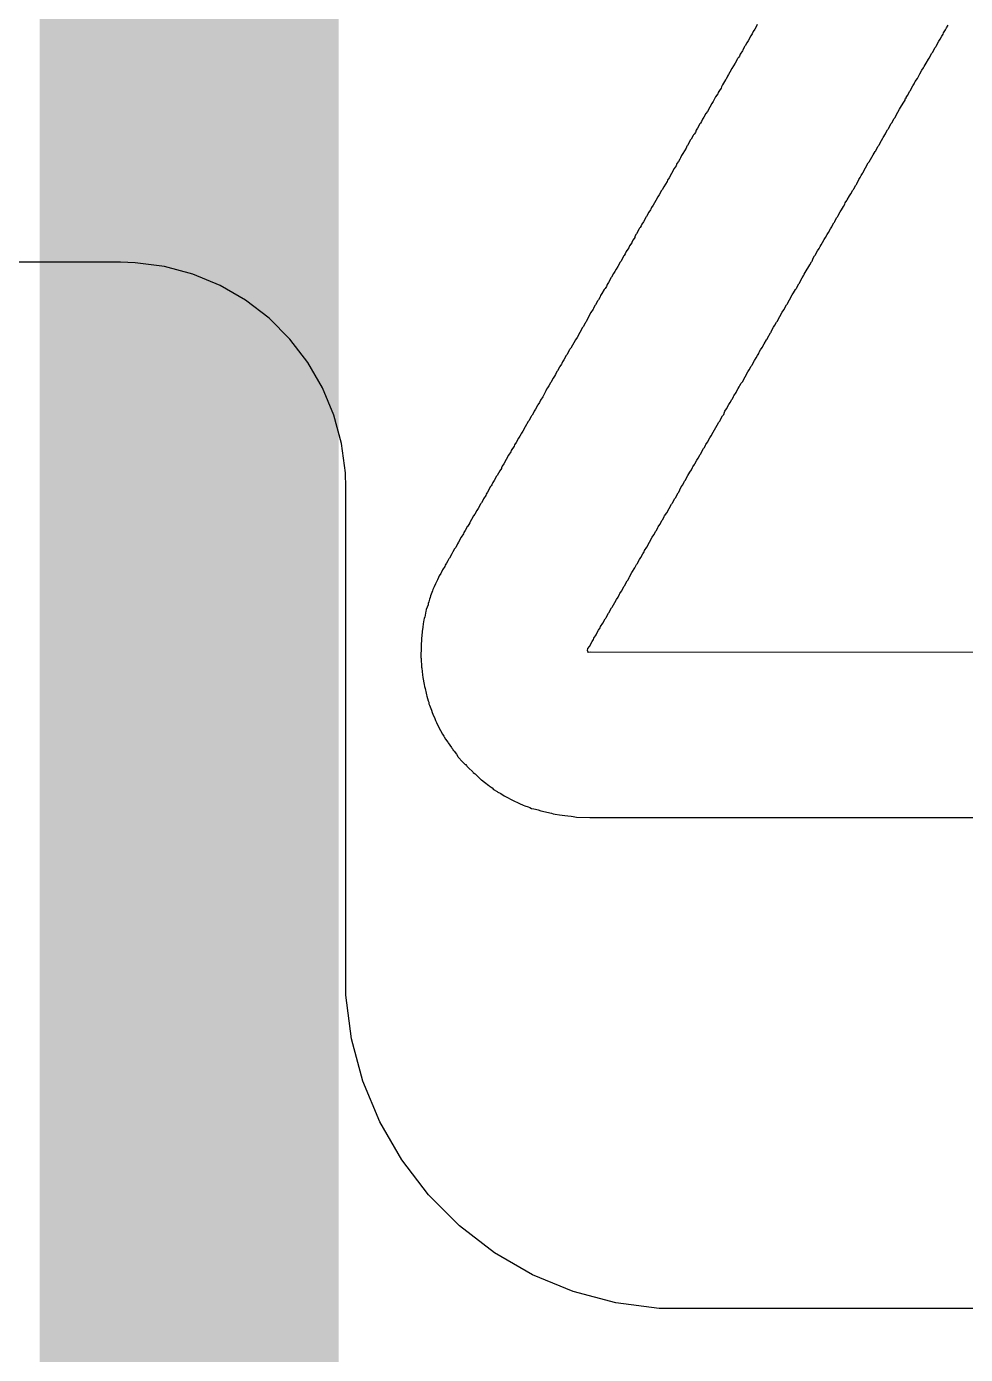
# Model space of a CAD drawing. Header units: inches. Extents: x 0 to 11.3, y 0 to 5.5.
# Drawn here: x 2.3422 to 2.4679, y 0.9539 to 1.1315 of the extents above; entities that cross this region are included whole.
import ezdxf

# ---------------------------------------------------------------- set-up
doc = ezdxf.new("R2010")
doc.units = ezdxf.units.IN
doc.header["$MEASUREMENT"] = 0
for name, color, linetype in [('Bottom Layer', 5, 'Continuous'), ('Bottom Overlay', 54, 'Continuous'), ('Top Layer', 1, 'Continuous')]:
    doc.layers.add(name, color=color, linetype=linetype)

msp = doc.modelspace()

# ---------------------------------------------------------------- linework, layer by layer
at = {"layer": 'Bottom Layer'}
msp.add_lwpolyline([(2.364, 0.67624, 0.04, 0.04, 0), (2.364, 1.33652, 0.04, 0.04, 0)], format="xyseb", dxfattribs=at)
at = {"layer": 'Bottom Overlay'}
for p, q in [((2.43998, 1.13179), (2.43985, 1.13148)), ((2.4653, 1.13135), (2.46552, 1.13174)), ((2.43909, 1.13024), (2.43896, 1.12993)), ((2.43916, 1.13031), (2.43909, 1.13024)), ((2.43934, 1.13057), (2.43916, 1.13031)), ((2.43945, 1.13086), (2.43934, 1.13057)), ((2.43967, 1.13117), (2.43945, 1.13086)), ((2.43985, 1.13148), (2.43967, 1.13117)), ((2.46446, 1.12984), (2.46468, 1.13024)), ((2.46468, 1.13024), (2.46486, 1.13051)), ((2.46486, 1.13051), (2.4649, 1.13068)), ((2.4649, 1.13068), (2.46519, 1.1311)), ((2.46519, 1.1311), (2.4653, 1.13135)), ((2.43803, 1.12829), (2.43772, 1.12785)), ((2.43807, 1.12838), (2.43803, 1.12829)), ((2.43825, 1.12878), (2.43807, 1.12838)), ((2.4383, 1.12887), (2.43825, 1.12878)), ((2.43838, 1.12896), (2.4383, 1.12887)), ((2.43861, 1.12935), (2.43838, 1.12896)), ((2.43878, 1.12962), (2.43861, 1.12935)), ((2.43896, 1.12993), (2.43878, 1.12962)), ((2.46344, 1.12807), (2.4638, 1.12873)), ((2.4638, 1.12873), (2.46388, 1.12882)), ((2.46388, 1.12882), (2.46393, 1.12891)), ((2.46393, 1.12891), (2.46428, 1.12958)), ((2.46428, 1.12958), (2.46446, 1.12984)), ((2.43706, 1.12665), (2.43683, 1.1263)), ((2.43737, 1.12723), (2.43706, 1.12665)), ((2.43741, 1.12732), (2.43737, 1.12723)), ((2.4375, 1.12741), (2.43741, 1.12732)), ((2.43761, 1.12756), (2.4375, 1.12741)), ((2.43772, 1.12785), (2.43761, 1.12756)), ((2.46233, 1.12621), (2.46262, 1.12663)), ((2.46262, 1.12663), (2.46289, 1.12716)), ((2.46289, 1.12716), (2.463, 1.12732)), ((2.463, 1.12732), (2.46335, 1.12798)), ((2.46335, 1.12798), (2.46344, 1.12807)), ((2.43604, 1.12488), (2.43582, 1.12448)), ((2.43613, 1.1251), (2.43604, 1.12488)), ((2.43635, 1.12541), (2.43613, 1.1251)), ((2.43661, 1.1259), (2.43635, 1.12541)), ((2.43683, 1.1263), (2.43661, 1.1259)), ((2.46143, 1.12459), (2.46176, 1.12519)), ((2.46176, 1.12519), (2.46202, 1.12568)), ((2.46202, 1.12568), (2.46225, 1.12599)), ((2.46225, 1.12599), (2.46233, 1.12621)), ((2.43493, 1.12298), (2.43475, 1.12271)), ((2.43515, 1.12329), (2.43493, 1.12298)), ((2.4352, 1.12347), (2.43515, 1.12329)), ((2.43537, 1.12373), (2.4352, 1.12347)), ((2.43573, 1.1244), (2.43537, 1.12373)), ((2.43582, 1.12448), (2.43573, 1.1244)), ((2.46012, 1.12231), (2.46043, 1.12289)), ((2.46043, 1.12289), (2.46052, 1.12298)), ((2.46052, 1.12298), (2.46061, 1.1232)), ((2.46061, 1.1232), (2.46083, 1.1236)), ((2.46083, 1.1236), (2.46101, 1.12386)), ((2.46101, 1.12386), (2.46109, 1.12409)), ((2.46109, 1.12409), (2.46114, 1.12417)), ((2.46114, 1.12417), (2.46143, 1.12459)), ((2.43391, 1.12125), (2.43365, 1.12077)), ((2.43409, 1.12152), (2.43391, 1.12125)), ((2.43442, 1.12212), (2.43409, 1.12152)), ((2.43471, 1.12254), (2.43442, 1.12212)), ((2.43475, 1.12271), (2.43471, 1.12254)), ((2.45932, 1.12094), (2.45959, 1.12143)), ((2.45959, 1.12143), (2.45977, 1.1217)), ((2.45977, 1.1217), (2.45981, 1.12187)), ((2.45981, 1.12187), (2.4599, 1.12196)), ((2.4599, 1.12196), (2.45994, 1.12205)), ((2.45994, 1.12205), (2.46012, 1.12231)), ((2.43285, 1.11939), (2.43267, 1.11913)), ((2.43312, 1.11988), (2.43285, 1.11939)), ((2.43334, 1.12019), (2.43312, 1.11988)), ((2.43365, 1.12077), (2.43334, 1.12019)), ((2.45831, 1.11922), (2.45839, 1.1193)), ((2.45839, 1.1193), (2.45879, 1.12006)), ((2.45879, 1.12006), (2.45901, 1.12046)), ((2.45901, 1.12046), (2.45932, 1.12094)), ((2.43183, 1.11767), (2.43172, 1.11738)), ((2.43201, 1.11793), (2.43183, 1.11767)), ((2.43232, 1.11851), (2.43201, 1.11793)), ((2.43241, 1.1186), (2.43232, 1.11851)), ((2.43256, 1.11884), (2.43241, 1.1186)), ((2.43267, 1.11913), (2.43256, 1.11884)), ((2.45724, 1.1174), (2.45742, 1.11771)), ((2.45742, 1.11771), (2.45751, 1.1178)), ((2.45751, 1.1178), (2.45755, 1.11789)), ((2.45755, 1.11789), (2.45791, 1.11855)), ((2.45791, 1.11855), (2.458, 1.11864)), ((2.458, 1.11864), (2.45831, 1.11922)), ((2.43108, 1.11638), (2.43068, 1.11563)), ((2.43117, 1.11647), (2.43108, 1.11638)), ((2.43143, 1.11696), (2.43117, 1.11647)), ((2.43148, 1.11705), (2.43143, 1.11696)), ((2.43157, 1.11714), (2.43148, 1.11705)), ((2.43172, 1.11738), (2.43157, 1.11714)), ((2.45631, 1.11572), (2.45662, 1.11629)), ((2.45662, 1.11629), (2.4568, 1.1166)), ((2.4568, 1.1166), (2.45684, 1.11669)), ((2.45684, 1.11669), (2.45715, 1.11718)), ((2.45715, 1.11718), (2.45724, 1.1174)), ((2.42971, 1.11399), (2.42962, 1.11377)), ((2.42988, 1.11426), (2.42971, 1.11399)), ((2.43006, 1.11457), (2.42988, 1.11426)), ((2.43026, 1.1149), (2.43006, 1.11457)), ((2.43048, 1.11525), (2.43026, 1.1149)), ((2.43059, 1.11554), (2.43048, 1.11525)), ((2.43068, 1.11563), (2.43059, 1.11554)), ((2.45499, 1.11342), (2.45534, 1.11408)), ((2.45534, 1.11408), (2.45552, 1.11435)), ((2.45552, 1.11435), (2.45578, 1.11483)), ((2.45578, 1.11483), (2.45587, 1.11492)), ((2.45587, 1.11492), (2.45596, 1.11514)), ((2.45596, 1.11514), (2.45618, 1.11554)), ((2.45618, 1.11554), (2.45627, 1.11563)), ((2.45627, 1.11563), (2.45631, 1.11572)), ((2.42887, 1.11253), (2.42851, 1.11187)), ((2.42915, 1.11291), (2.42887, 1.11253)), ((2.42926, 1.1132), (2.42915, 1.11291)), ((2.42944, 1.11346), (2.42926, 1.1132)), ((2.42962, 1.11377), (2.42944, 1.11346)), ((2.45414, 1.11196), (2.45485, 1.11328)), ((2.45485, 1.11328), (2.45499, 1.11342)), ((2.42794, 1.1108), (2.42749, 1.1101)), ((2.42798, 1.11098), (2.42794, 1.1108)), ((2.4282, 1.11129), (2.42798, 1.11098)), ((2.42851, 1.11187), (2.4282, 1.11129)), ((2.45317, 1.11032), (2.45326, 1.11041)), ((2.45326, 1.11041), (2.4533, 1.11049)), ((2.4533, 1.11049), (2.45361, 1.11107)), ((2.45361, 1.11107), (2.45379, 1.11134)), ((2.45379, 1.11134), (2.4539, 1.11162)), ((2.4539, 1.11162), (2.45408, 1.11189)), ((2.45408, 1.11189), (2.45414, 1.11196)), ((2.4267, 1.10877), (2.42643, 1.10828)), ((2.42687, 1.10903), (2.4267, 1.10877)), ((2.42718, 1.10961), (2.42687, 1.10903)), ((2.42727, 1.1097), (2.42718, 1.10961)), ((2.42749, 1.1101), (2.42727, 1.1097)), ((2.45202, 1.10833), (2.45233, 1.1089)), ((2.45233, 1.1089), (2.45251, 1.10917)), ((2.45251, 1.10917), (2.45277, 1.10965)), ((2.45277, 1.10965), (2.45286, 1.10974)), ((2.45286, 1.10974), (2.4529, 1.10983)), ((2.4529, 1.10983), (2.45317, 1.11032)), ((2.42572, 1.107), (2.4255, 1.10669)), ((2.42577, 1.10709), (2.42572, 1.107)), ((2.42586, 1.10731), (2.42577, 1.10709)), ((2.42608, 1.10762), (2.42586, 1.10731)), ((2.42643, 1.10828), (2.42608, 1.10762)), ((2.45109, 1.10673), (2.45127, 1.107)), ((2.45127, 1.107), (2.45153, 1.10748)), ((2.45153, 1.10748), (2.45171, 1.10775)), ((2.45171, 1.10775), (2.45175, 1.10793)), ((2.45175, 1.10793), (2.45198, 1.10824)), ((2.45198, 1.10824), (2.45202, 1.10833)), ((2.42457, 1.10509), (2.42448, 1.10487)), ((2.42479, 1.1054), (2.42457, 1.10509)), ((2.42497, 1.10571), (2.42479, 1.1054)), ((2.4251, 1.10602), (2.42497, 1.10571)), ((2.42519, 1.10611), (2.4251, 1.10602)), ((2.4255, 1.10669), (2.42519, 1.10611)), ((2.45007, 1.10496), (2.45025, 1.10527)), ((2.45025, 1.10527), (2.45034, 1.10536)), ((2.45034, 1.10536), (2.45038, 1.10545)), ((2.45038, 1.10545), (2.45047, 1.10567)), ((2.45047, 1.10567), (2.45065, 1.10598)), ((2.45065, 1.10598), (2.45074, 1.10607)), ((2.45074, 1.10607), (2.45078, 1.10616)), ((2.45078, 1.10616), (2.45109, 1.10673)), ((2.4236, 1.10332), (2.42338, 1.10301)), ((2.42364, 1.10341), (2.4236, 1.10332)), ((2.42377, 1.10372), (2.42364, 1.10341)), ((2.42386, 1.10381), (2.42377, 1.10372)), ((2.42422, 1.10447), (2.42386, 1.10381)), ((2.42426, 1.10456), (2.42422, 1.10447)), ((2.42435, 1.10465), (2.42426, 1.10456)), ((2.42448, 1.10487), (2.42435, 1.10465)), ((2.44896, 1.10306), (2.44914, 1.10332)), ((2.44914, 1.10332), (2.44936, 1.10372)), ((2.44936, 1.10372), (2.44954, 1.10399)), ((2.44954, 1.10399), (2.44981, 1.10447)), ((2.44981, 1.10447), (2.44998, 1.10474)), ((2.44998, 1.10474), (2.45007, 1.10496)), ((2.42267, 1.10173), (2.42245, 1.10142)), ((2.4228, 1.10195), (2.42267, 1.10173)), ((2.42291, 1.10219), (2.4228, 1.10195)), ((2.4232, 1.10261), (2.42291, 1.10219)), ((2.42324, 1.1027), (2.4232, 1.10261)), ((2.42338, 1.10301), (2.42324, 1.1027)), ((2.44808, 1.10151), (2.4483, 1.10182)), ((2.4483, 1.10182), (2.44841, 1.10211)), ((2.44841, 1.10211), (2.44857, 1.10235)), ((2.44857, 1.10235), (2.44874, 1.10266)), ((2.44874, 1.10266), (2.44896, 1.10306)), ((2.42165, 1.1), (2.42134, 1.09943)), ((2.42174, 1.10009), (2.42165, 1.1)), ((2.42196, 1.10049), (2.42174, 1.10009)), ((2.42209, 1.1008), (2.42196, 1.10049)), ((2.42218, 1.10089), (2.42209, 1.1008)), ((2.42234, 1.10113), (2.42218, 1.10089)), ((2.42245, 1.10142), (2.42234, 1.10113)), ((2.44702, 1.09965), (2.44724, 1.10005)), ((2.44724, 1.10005), (2.44733, 1.10014)), ((2.44733, 1.10014), (2.4475, 1.10053)), ((2.4475, 1.10053), (2.44768, 1.10084)), ((2.44768, 1.10084), (2.44781, 1.10098)), ((2.44781, 1.10098), (2.4479, 1.1012)), ((2.4479, 1.1012), (2.44808, 1.10151)), ((2.4205, 1.09801), (2.42041, 1.09792)), ((2.42076, 1.0985), (2.4205, 1.09801)), ((2.42094, 1.09876), (2.42076, 1.0985)), ((2.42112, 1.09907), (2.42094, 1.09876)), ((2.42134, 1.09943), (2.42112, 1.09907)), ((2.446, 1.09792), (2.44622, 1.09828)), ((2.44622, 1.09828), (2.44626, 1.09841)), ((2.44626, 1.09841), (2.44655, 1.09883)), ((2.44655, 1.09883), (2.44688, 1.09943)), ((2.44688, 1.09943), (2.44702, 1.09965)), ((2.41952, 1.09637), (2.41921, 1.0958)), ((2.41964, 1.09648), (2.41952, 1.09637)), ((2.41981, 1.09675), (2.41964, 1.09648)), ((2.41992, 1.09704), (2.41981, 1.09675)), ((2.4201, 1.0973), (2.41992, 1.09704)), ((2.42028, 1.09761), (2.4201, 1.0973)), ((2.42041, 1.09792), (2.42028, 1.09761)), ((2.44485, 1.09589), (2.44511, 1.09637)), ((2.44511, 1.09637), (2.4452, 1.09646)), ((2.4452, 1.09646), (2.44525, 1.09655)), ((2.44525, 1.09655), (2.44556, 1.09712)), ((2.44556, 1.09712), (2.44564, 1.09721)), ((2.44564, 1.09721), (2.44578, 1.09752)), ((2.44578, 1.09752), (2.446, 1.09792)), ((2.41864, 1.09478), (2.41837, 1.09429)), ((2.41868, 1.09487), (2.41864, 1.09478)), ((2.41877, 1.09496), (2.41868, 1.09487)), ((2.41899, 1.09535), (2.41877, 1.09496)), ((2.41904, 1.09553), (2.41899, 1.09535)), ((2.41921, 1.0958), (2.41904, 1.09553)), ((2.44401, 1.09438), (2.44432, 1.09496)), ((2.44432, 1.09496), (2.44467, 1.09562)), ((2.44467, 1.09562), (2.44485, 1.09589)), ((2.41744, 1.0927), (2.41709, 1.09203)), ((2.41775, 1.09327), (2.41744, 1.0927)), ((2.41806, 1.09372), (2.41775, 1.09327)), ((2.41811, 1.0938), (2.41806, 1.09372)), ((2.41829, 1.0942), (2.41811, 1.0938)), ((2.41837, 1.09429), (2.41829, 1.0942)), ((2.44268, 1.09208), (2.44303, 1.09274)), ((2.44303, 1.09274), (2.44334, 1.09332)), ((2.44334, 1.09332), (2.44356, 1.09363)), ((2.44356, 1.09363), (2.44392, 1.09429)), ((2.44392, 1.09429), (2.44401, 1.09438)), ((2.4166, 1.09128), (2.41589, 1.08995)), ((2.41669, 1.09137), (2.4166, 1.09128)), ((2.41696, 1.09186), (2.41669, 1.09137)), ((2.417, 1.09195), (2.41696, 1.09186)), ((2.41709, 1.09203), (2.417, 1.09195)), ((2.44188, 1.09075), (2.44219, 1.09133)), ((2.44219, 1.09133), (2.44237, 1.09159)), ((2.44237, 1.09159), (2.44259, 1.09199)), ((2.44259, 1.09199), (2.44268, 1.09208)), ((2.41567, 1.08964), (2.41505, 1.08849)), ((2.41589, 1.08995), (2.41567, 1.08964)), ((2.44091, 1.08907), (2.44122, 1.08964)), ((2.44122, 1.08964), (2.44131, 1.08973)), ((2.44131, 1.08973), (2.44135, 1.08982)), ((2.44135, 1.08982), (2.44175, 1.09057)), ((2.44175, 1.09057), (2.44184, 1.09066)), ((2.44184, 1.09066), (2.44188, 1.09075)), ((2.41443, 1.08752), (2.41412, 1.08694)), ((2.41452, 1.08761), (2.41443, 1.08752)), ((2.41488, 1.08827), (2.41452, 1.08761)), ((2.41492, 1.08836), (2.41488, 1.08827)), ((2.41505, 1.08849), (2.41492, 1.08836)), ((2.43985, 1.08721), (2.44002, 1.08752)), ((2.44002, 1.08752), (2.4402, 1.08778)), ((2.4402, 1.08778), (2.44024, 1.08796)), ((2.44024, 1.08796), (2.44042, 1.08827)), ((2.44042, 1.08827), (2.44064, 1.08858)), ((2.44064, 1.08858), (2.44091, 1.08907)), ((2.41355, 1.08597), (2.41328, 1.08548)), ((2.41359, 1.08606), (2.41355, 1.08597)), ((2.41381, 1.08637), (2.41359, 1.08606)), ((2.41386, 1.08646), (2.41381, 1.08637)), ((2.41395, 1.08668), (2.41386, 1.08646)), ((2.41412, 1.08694), (2.41395, 1.08668)), ((2.43874, 1.08535), (2.43892, 1.08561)), ((2.43892, 1.08561), (2.43918, 1.0861)), ((2.43918, 1.0861), (2.43927, 1.08619)), ((2.43927, 1.08619), (2.43931, 1.08628)), ((2.43931, 1.08628), (2.43962, 1.08685)), ((2.43962, 1.08685), (2.43985, 1.08721)), ((2.41231, 1.08384), (2.41218, 1.08353)), ((2.4124, 1.08393), (2.41231, 1.08384)), ((2.41271, 1.08451), (2.4124, 1.08393)), ((2.41288, 1.08477), (2.41271, 1.08451)), ((2.41302, 1.08499), (2.41288, 1.08477)), ((2.41319, 1.08539), (2.41302, 1.08499)), ((2.41328, 1.08548), (2.41319, 1.08539)), ((2.43768, 1.08353), (2.43785, 1.08384)), ((2.43785, 1.08384), (2.43803, 1.08402)), ((2.43803, 1.08402), (2.43874, 1.08535)), ((2.41129, 1.08198), (2.411, 1.08156)), ((2.41173, 1.08278), (2.41129, 1.08198)), ((2.41182, 1.083), (2.41173, 1.08278)), ((2.41193, 1.0832), (2.41182, 1.083)), ((2.41213, 1.08345), (2.41193, 1.0832)), ((2.41218, 1.08353), (2.41213, 1.08345)), ((2.4367, 1.08172), (2.43683, 1.08203)), ((2.43683, 1.08203), (2.43688, 1.08212)), ((2.43688, 1.08212), (2.43719, 1.08256)), ((2.43719, 1.08256), (2.43728, 1.08278)), ((2.43728, 1.08278), (2.43745, 1.08309)), ((2.43745, 1.08309), (2.43759, 1.08331)), ((2.43759, 1.08331), (2.43768, 1.08353)), ((2.41032, 1.08035), (2.41014, 1.08008)), ((2.41058, 1.08083), (2.41032, 1.08035)), ((2.41063, 1.08092), (2.41058, 1.08083)), ((2.41085, 1.08123), (2.41063, 1.08092)), ((2.411, 1.08156), (2.41085, 1.08123)), ((2.43568, 1.08008), (2.4359, 1.08039)), ((2.4359, 1.08039), (2.43621, 1.08097)), ((2.43621, 1.08097), (2.43639, 1.08123)), ((2.43639, 1.08123), (2.43661, 1.08163)), ((2.43661, 1.08163), (2.4367, 1.08172)), ((2.40934, 1.07871), (2.40894, 1.07796)), ((2.40943, 1.0788), (2.40934, 1.07871)), ((2.40974, 1.07937), (2.40943, 1.0788)), ((2.40979, 1.07946), (2.40974, 1.07937)), ((2.40987, 1.07955), (2.40979, 1.07946)), ((2.41005, 1.07986), (2.40987, 1.07955)), ((2.41014, 1.08008), (2.41005, 1.07986)), ((2.43462, 1.07822), (2.43484, 1.07862)), ((2.43484, 1.07862), (2.43498, 1.07875)), ((2.43498, 1.07875), (2.43502, 1.07884)), ((2.43502, 1.07884), (2.43515, 1.07915)), ((2.43515, 1.07915), (2.43533, 1.07946)), ((2.43533, 1.07946), (2.43551, 1.07964)), ((2.43551, 1.07964), (2.43562, 1.07993)), ((2.43562, 1.07993), (2.43568, 1.08008)), ((2.40824, 1.07672), (2.40806, 1.07645)), ((2.40841, 1.07703), (2.40824, 1.07672)), ((2.40846, 1.07711), (2.40841, 1.07703)), ((2.40863, 1.07738), (2.40846, 1.07711)), ((2.40894, 1.07796), (2.40863, 1.07738)), ((2.43365, 1.07649), (2.43382, 1.07676)), ((2.43382, 1.07676), (2.43409, 1.07725)), ((2.43409, 1.07725), (2.43427, 1.07756)), ((2.43427, 1.07756), (2.43462, 1.07822)), ((2.40748, 1.07539), (2.40708, 1.07481)), ((2.40753, 1.07556), (2.40748, 1.07539)), ((2.40775, 1.07587), (2.40753, 1.07556)), ((2.40806, 1.07645), (2.40775, 1.07587)), ((2.43254, 1.07459), (2.43281, 1.07508)), ((2.43281, 1.07508), (2.43294, 1.07521)), ((2.43294, 1.07521), (2.43307, 1.07552)), ((2.43307, 1.07552), (2.43312, 1.07561)), ((2.43312, 1.07561), (2.43334, 1.07592)), ((2.43334, 1.07592), (2.43365, 1.07649)), ((2.40673, 1.07419), (2.40611, 1.07304)), ((2.40704, 1.07464), (2.40673, 1.07419)), ((2.40708, 1.07481), (2.40704, 1.07464)), ((2.43165, 1.07304), (2.43192, 1.07353)), ((2.43192, 1.07353), (2.4321, 1.07379)), ((2.4321, 1.07379), (2.43236, 1.07428)), ((2.43236, 1.07428), (2.43245, 1.07437)), ((2.43245, 1.07437), (2.43254, 1.07459)), ((2.40509, 1.07136), (2.40478, 1.07078)), ((2.40518, 1.07145), (2.40509, 1.07136)), ((2.40554, 1.07211), (2.40518, 1.07145)), ((2.40576, 1.07242), (2.40554, 1.07211)), ((2.4058, 1.07251), (2.40576, 1.07242)), ((2.40589, 1.07273), (2.4058, 1.07251)), ((2.40611, 1.07304), (2.40589, 1.07273)), ((2.43037, 1.07078), (2.43073, 1.07145)), ((2.43073, 1.07145), (2.43099, 1.07193)), ((2.43099, 1.07193), (2.43121, 1.07224)), ((2.43121, 1.07224), (2.43134, 1.07255)), ((2.43134, 1.07255), (2.43139, 1.07264)), ((2.43139, 1.07264), (2.43161, 1.07295)), ((2.43161, 1.07295), (2.43165, 1.07304)), ((2.40412, 1.06963), (2.4039, 1.06923)), ((2.40425, 1.06994), (2.40412, 1.06963)), ((2.40438, 1.07008), (2.40425, 1.06994)), ((2.40449, 1.07023), (2.40438, 1.07008)), ((2.40461, 1.07052), (2.40449, 1.07023)), ((2.40478, 1.07078), (2.40461, 1.07052)), ((2.42949, 1.06923), (2.42962, 1.06954)), ((2.42962, 1.06954), (2.42984, 1.06994)), ((2.42984, 1.06994), (2.43002, 1.07021)), ((2.43002, 1.07021), (2.43028, 1.0707)), ((2.43028, 1.0707), (2.43037, 1.07078)), ((2.4031, 1.06782), (2.40301, 1.06773)), ((2.40328, 1.06813), (2.4031, 1.06782)), ((2.40337, 1.06835), (2.40328, 1.06813)), ((2.40368, 1.06879), (2.40337, 1.06835)), ((2.40372, 1.06897), (2.40368, 1.06879)), ((2.4039, 1.06923), (2.40372, 1.06897)), ((2.4286, 1.06773), (2.42864, 1.06782)), ((2.42864, 1.06782), (2.42895, 1.06839)), ((2.42895, 1.06839), (2.42904, 1.06848)), ((2.42904, 1.06848), (2.4294, 1.06915)), ((2.4294, 1.06915), (2.42949, 1.06923)), ((2.40204, 1.06605), (2.40177, 1.06556)), ((2.40221, 1.06631), (2.40204, 1.06605)), ((2.40248, 1.0668), (2.40221, 1.06631)), ((2.40266, 1.06706), (2.40248, 1.0668)), ((2.40297, 1.06764), (2.40266, 1.06706)), ((2.40301, 1.06773), (2.40297, 1.06764)), ((2.42754, 1.06596), (2.42758, 1.06605)), ((2.42758, 1.06605), (2.42789, 1.06649)), ((2.42789, 1.06649), (2.42851, 1.06764)), ((2.42851, 1.06764), (2.4286, 1.06773)), ((2.40111, 1.06441), (2.40093, 1.0641)), ((2.4012, 1.06463), (2.40111, 1.06441)), ((2.40126, 1.0647), (2.4012, 1.06463)), ((2.40155, 1.06512), (2.40126, 1.0647)), ((2.40159, 1.06529), (2.40155, 1.06512)), ((2.40177, 1.06556), (2.40159, 1.06529)), ((2.42652, 1.0641), (2.4267, 1.0645)), ((2.4267, 1.0645), (2.42674, 1.06459)), ((2.42674, 1.06459), (2.42696, 1.0649)), ((2.42696, 1.0649), (2.42727, 1.06547)), ((2.42727, 1.06547), (2.42736, 1.06556)), ((2.42736, 1.06556), (2.42754, 1.06596)), ((2.40005, 1.06255), (2.39991, 1.06233)), ((2.4004, 1.06321), (2.40005, 1.06255)), ((2.40071, 1.06366), (2.4004, 1.06321)), ((2.40075, 1.06383), (2.40071, 1.06366)), ((2.40093, 1.0641), (2.40075, 1.06383)), ((2.42521, 1.06186), (2.42559, 1.06255)), ((2.42559, 1.06255), (2.42594, 1.06321)), ((2.42594, 1.06321), (2.42617, 1.06352)), ((2.42617, 1.06352), (2.42643, 1.06401)), ((2.42643, 1.06401), (2.42652, 1.0641)), ((2.39912, 1.061), (2.39881, 1.06042)), ((2.39929, 1.06127), (2.39912, 1.061)), ((2.39951, 1.06166), (2.39929, 1.06127)), ((2.39956, 1.06175), (2.39951, 1.06166)), ((2.39965, 1.06184), (2.39956, 1.06175)), ((2.39991, 1.06233), (2.39965, 1.06184)), ((2.42444, 1.06051), (2.4247, 1.061)), ((2.4247, 1.061), (2.42488, 1.06127)), ((2.42488, 1.06127), (2.42493, 1.06144)), ((2.42493, 1.06144), (2.42521, 1.06186)), ((2.39819, 1.05927), (2.39788, 1.05883)), ((2.39823, 1.05945), (2.39819, 1.05927)), ((2.39841, 1.05972), (2.39823, 1.05945)), ((2.39858, 1.06003), (2.39841, 1.05972)), ((2.39872, 1.06034), (2.39858, 1.06003)), ((2.39881, 1.06042), (2.39872, 1.06034)), ((2.42324, 1.05848), (2.4236, 1.0591)), ((2.4236, 1.0591), (2.42386, 1.05958)), ((2.42386, 1.05958), (2.42395, 1.05967)), ((2.42395, 1.05967), (2.42426, 1.06025)), ((2.42426, 1.06025), (2.42444, 1.06051)), ((2.39723, 1.05752), (2.39695, 1.05697)), ((2.39735, 1.05781), (2.39723, 1.05752)), ((2.39743, 1.05803), (2.39735, 1.05781)), ((2.39765, 1.05834), (2.39743, 1.05803)), ((2.3977, 1.05843), (2.39765, 1.05834)), ((2.39788, 1.05883), (2.3977, 1.05843)), ((2.4224, 1.05706), (2.42258, 1.05737)), ((2.42258, 1.05737), (2.42271, 1.0575)), ((2.42271, 1.0575), (2.42285, 1.05781)), ((2.42285, 1.05781), (2.42289, 1.0579)), ((2.42289, 1.0579), (2.42324, 1.05848)), ((2.3963, 1.05536), (2.39624, 1.05516)), ((2.39655, 1.05604), (2.3963, 1.05536)), ((2.39659, 1.05622), (2.39655, 1.05604)), ((2.39679, 1.05655), (2.39659, 1.05622)), ((2.39695, 1.05697), (2.39679, 1.05655)), ((2.42138, 1.0552), (2.42156, 1.0556)), ((2.42156, 1.0556), (2.42161, 1.05569)), ((2.42161, 1.05569), (2.42183, 1.056)), ((2.42183, 1.056), (2.42218, 1.05666)), ((2.42218, 1.05666), (2.42227, 1.05675)), ((2.42227, 1.05675), (2.4224, 1.05706)), ((2.39571, 1.05356), (2.39566, 1.05325)), ((2.39595, 1.05416), (2.39571, 1.05356)), ((2.39599, 1.05434), (2.39595, 1.05416)), ((2.39604, 1.05456), (2.39599, 1.05434)), ((2.39613, 1.05491), (2.39604, 1.05456)), ((2.39622, 1.05513), (2.39613, 1.05491)), ((2.39624, 1.05516), (2.39622, 1.05513)), ((2.42032, 1.05343), (2.4205, 1.05374)), ((2.4205, 1.05374), (2.42059, 1.05383)), ((2.42059, 1.05383), (2.42094, 1.05449)), ((2.42094, 1.05449), (2.42116, 1.05489)), ((2.42116, 1.05489), (2.42138, 1.0552)), ((2.3954, 1.05215), (2.39531, 1.05161)), ((2.39544, 1.05232), (2.3954, 1.05215)), ((2.39551, 1.05257), (2.39544, 1.05232)), ((2.39555, 1.05274), (2.39551, 1.05257)), ((2.39562, 1.05308), (2.39555, 1.05274)), ((2.39566, 1.05325), (2.39562, 1.05308)), ((2.41935, 1.0517), (2.41966, 1.05228)), ((2.41966, 1.05228), (2.41975, 1.05237)), ((2.41975, 1.05237), (2.41979, 1.05246)), ((2.41979, 1.05246), (2.4201, 1.05303)), ((2.4201, 1.05303), (2.42019, 1.05312)), ((2.42019, 1.05312), (2.42032, 1.05343)), ((2.39513, 1.05002), (2.39509, 1.04971)), ((2.39518, 1.0506), (2.39513, 1.05002)), ((2.39524, 1.05119), (2.39518, 1.0506)), ((2.39531, 1.05161), (2.39524, 1.05119)), ((2.41815, 1.04971), (2.41844, 1.05013)), ((2.41844, 1.05013), (2.41855, 1.05037)), ((2.41855, 1.05037), (2.41877, 1.05077)), ((2.41877, 1.05077), (2.41899, 1.05108)), ((2.41899, 1.05108), (2.41904, 1.05126)), ((2.41904, 1.05126), (2.41935, 1.0517)), ((2.39502, 1.04858), (2.395, 1.0471)), ((2.39509, 1.04971), (2.39502, 1.04858)), ((2.41727, 1.04807), (2.41733, 1.04832)), ((2.41733, 1.04832), (2.41755, 1.04858)), ((2.41755, 1.04858), (2.41762, 1.04865)), ((2.41762, 1.04865), (2.41771, 1.04887)), ((2.41771, 1.04887), (2.41793, 1.04927)), ((2.41793, 1.04927), (2.41811, 1.04953)), ((2.41811, 1.04953), (2.41815, 1.04971)), ((2.395, 1.0471), (2.39504, 1.04697)), ((2.39504, 1.04697), (2.39509, 1.04581)), ((2.41731, 1.0479), (2.41727, 1.04807)), ((2.41742, 1.04778), (2.41731, 1.0479)), ((2.41775, 1.04781), (2.41742, 1.04778)), ((2.49153, 1.04778), (2.41775, 1.04781)), ((2.39509, 1.04581), (2.39513, 1.04568)), ((2.39513, 1.04568), (2.3952, 1.04482)), ((2.3952, 1.04482), (2.39524, 1.04442)), ((2.39524, 1.04442), (2.39529, 1.0442)), ((2.39529, 1.0442), (2.39537, 1.04371)), ((2.39537, 1.04371), (2.39542, 1.04349)), ((2.39542, 1.04349), (2.39549, 1.04325)), ((2.39549, 1.04325), (2.39555, 1.04296)), ((2.39555, 1.04296), (2.3956, 1.04274)), ((2.3956, 1.04274), (2.39564, 1.04256)), ((2.39564, 1.04256), (2.39573, 1.04212)), ((2.39573, 1.04212), (2.39577, 1.04194)), ((2.39577, 1.04194), (2.39599, 1.04132)), ((2.39599, 1.04132), (2.39604, 1.04114)), ((2.39604, 1.04114), (2.39608, 1.04092)), ((2.39608, 1.04092), (2.39613, 1.04075)), ((2.39613, 1.04075), (2.39622, 1.04052)), ((2.39622, 1.04052), (2.39642, 1.04006)), ((2.39642, 1.04006), (2.3965, 1.03975)), ((2.3965, 1.03975), (2.39659, 1.03953)), ((2.39659, 1.03953), (2.39686, 1.03895)), ((2.39686, 1.03895), (2.39697, 1.03867)), ((2.39697, 1.03867), (2.3971, 1.0384)), ((2.3971, 1.0384), (2.39743, 1.03767)), ((2.39743, 1.03767), (2.39761, 1.03736)), ((2.39761, 1.03736), (2.39788, 1.03687)), ((2.39788, 1.03687), (2.39805, 1.03661)), ((2.39805, 1.03661), (2.3981, 1.03652)), ((2.3981, 1.03652), (2.39827, 1.03621)), ((2.39827, 1.03621), (2.39858, 1.03577)), ((2.39858, 1.03577), (2.39863, 1.03568)), ((2.39863, 1.03568), (2.39907, 1.03506)), ((2.39907, 1.03506), (2.39912, 1.03497)), ((2.39912, 1.03497), (2.39925, 1.03484)), ((2.39925, 1.03484), (2.39929, 1.03475)), ((2.39929, 1.03475), (2.39938, 1.03466)), ((2.39938, 1.03466), (2.39943, 1.03457)), ((2.39943, 1.03457), (2.39974, 1.03417)), ((2.39974, 1.03417), (2.39996, 1.03386)), ((2.39996, 1.03386), (2.4, 1.03377)), ((2.4, 1.03377), (2.40027, 1.03351)), ((2.40027, 1.03351), (2.40031, 1.03342)), ((2.40031, 1.03342), (2.40091, 1.03282)), ((2.40091, 1.03282), (2.401, 1.03278)), ((2.401, 1.03278), (2.40111, 1.03267)), ((2.40111, 1.03267), (2.40115, 1.03258)), ((2.40115, 1.03258), (2.40131, 1.03238)), ((2.40131, 1.03238), (2.4014, 1.03233)), ((2.4014, 1.03233), (2.40188, 1.03185)), ((2.40188, 1.03185), (2.40195, 1.03183)), ((2.40195, 1.03183), (2.40199, 1.03174)), ((2.40199, 1.03174), (2.40215, 1.03158)), ((2.40215, 1.03158), (2.40224, 1.03154)), ((2.40224, 1.03154), (2.40264, 1.03114)), ((2.40264, 1.03114), (2.40272, 1.03109)), ((2.40272, 1.03109), (2.40303, 1.03079)), ((2.40303, 1.03079), (2.40312, 1.03074)), ((2.40312, 1.03074), (2.40352, 1.03043)), ((2.40352, 1.03043), (2.40407, 1.03001)), ((2.40407, 1.03001), (2.40418, 1.0299)), ((2.40418, 1.0299), (2.40427, 1.02986)), ((2.40427, 1.02986), (2.40452, 1.02966)), ((2.40452, 1.02966), (2.40472, 1.02946)), ((2.40472, 1.02946), (2.4052, 1.02919)), ((2.4052, 1.02919), (2.40529, 1.0291)), ((2.40529, 1.0291), (2.4056, 1.02897)), ((2.4056, 1.02897), (2.40569, 1.02893)), ((2.40569, 1.02893), (2.40613, 1.02862)), ((2.40613, 1.02862), (2.40751, 1.02791)), ((2.40751, 1.02791), (2.4079, 1.02773)), ((2.4079, 1.02773), (2.40821, 1.0276)), ((2.40821, 1.0276), (2.4087, 1.02738)), ((2.4087, 1.02738), (2.40892, 1.02729)), ((2.40892, 1.02729), (2.40934, 1.02713)), ((2.40934, 1.02713), (2.40956, 1.02704)), ((2.40956, 1.02704), (2.40981, 1.02693)), ((2.40981, 1.02693), (2.4101, 1.02687)), ((2.4101, 1.02687), (2.41032, 1.02682)), ((2.41032, 1.02682), (2.41067, 1.02673)), ((2.41067, 1.02673), (2.41105, 1.02662)), ((2.41105, 1.02662), (2.41246, 1.02627)), ((2.41246, 1.02627), (2.41271, 1.0262)), ((2.41271, 1.0262), (2.41297, 1.02616)), ((2.41297, 1.02616), (2.41355, 1.02607)), ((2.41355, 1.02607), (2.41426, 1.02598)), ((2.41426, 1.02598), (2.41465, 1.02594)), ((2.41465, 1.02594), (2.4151, 1.02589)), ((2.4151, 1.02589), (2.41536, 1.02585)), ((2.41536, 1.02585), (2.41581, 1.02576)), ((2.41581, 1.02576), (2.41758, 1.02572)), ((2.41758, 1.02572), (2.64391, 1.02569))]:
    msp.add_line(p, q, dxfattribs=at)
at = {"layer": 'Top Layer'}
for p, q in [((2.3548, 1.1), (2.16, 1.1)), ((2.35677, 1.09994), (2.3548, 1.1)), ((2.36068, 1.09942), (2.35677, 1.09994)), ((2.36449, 1.0984), (2.36068, 1.09942)), ((2.36814, 1.09689), (2.36449, 1.0984)), ((2.37155, 1.09492), (2.36814, 1.09689)), ((2.37468, 1.09252), (2.37155, 1.09492)), ((2.37747, 1.08973), (2.37468, 1.09252)), ((2.37987, 1.0866), (2.37747, 1.08973)), ((2.38184, 1.08319), (2.37987, 1.0866)), ((2.38335, 1.07954), (2.38184, 1.08319)), ((2.38437, 1.07573), (2.38335, 1.07954)), ((2.38489, 1.07182), (2.38437, 1.07573)), ((2.38495, 1.06985), (2.38489, 1.07182)), ((2.38495, 1.00488), (2.38495, 1.06985)), ((2.38495, 1.00194), (2.38495, 1.00488)), ((2.38572, 0.9961), (2.38495, 1.00194)), ((2.38724, 0.99042), (2.38572, 0.9961)), ((2.38949, 0.98499), (2.38724, 0.99042)), ((2.39244, 0.97989), (2.38949, 0.98499)), ((2.39602, 0.97522), (2.39244, 0.97989)), ((2.40018, 0.97106), (2.39602, 0.97522)), ((2.40484, 0.96748), (2.40018, 0.97106)), ((2.40994, 0.96454), (2.40484, 0.96748)), ((2.41537, 0.96229), (2.40994, 0.96454)), ((2.42106, 0.96077), (2.41537, 0.96229)), ((2.42689, 0.96), (2.42106, 0.96077)), ((2.42983, 0.96), (2.42689, 0.96)), ((3.28262, 0.96), (2.42983, 0.96))]:
    msp.add_line(p, q, dxfattribs=at)

doc.saveas('drawing.dxf')
